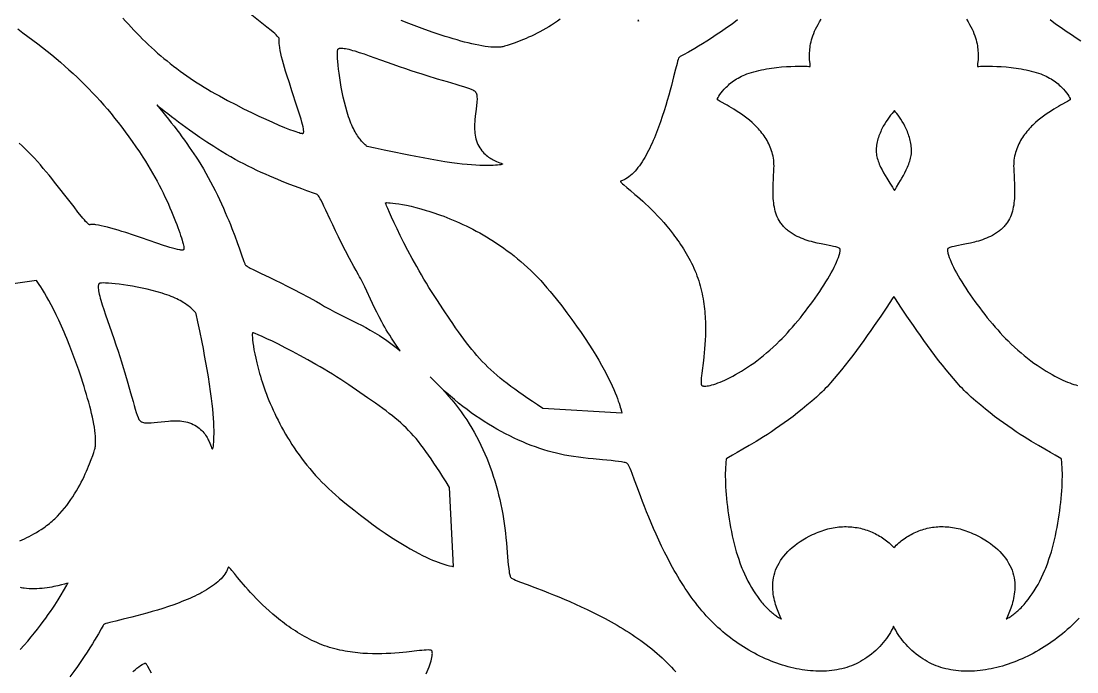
# Model space of a CAD drawing. Extents: x -332 to 348, y -263 to 352.
# Drawn here: x -47.8 to 20.9, y 56 to 98.3 of the extents above; entities that cross this region are included whole.
import ezdxf

# ---------------------------------------------------------------- set-up
doc = ezdxf.new("R2010")
doc.units = 0
doc.layers.add('LAYER_1', color=18, linetype='CONTINUOUS')

msp = doc.modelspace()

# ---------------------------------------------------------------- linework, layer by layer
at = {"layer": 'LAYER_1'}
for points in [[(-41.143, 98.54), (-40.966, 98.339), (-40.788, 98.141), (-40.607, 97.945), (-40.424, 97.751), (-40.239, 97.558), (-40.052, 97.368), (-39.862, 97.18), (-39.671, 96.994), (-39.478, 96.811), (-39.282, 96.629), (-39.085, 96.45), (-38.885, 96.273), (-38.683, 96.098), (-38.479, 95.926), (-38.273, 95.756), (-38.065, 95.589), (-37.855, 95.424), (-37.642, 95.261), (-37.428, 95.101), (-37.211, 94.943), (-36.992, 94.788), (-36.771, 94.636), (-36.548, 94.486), (-36.322, 94.339), (-36.095, 94.195), (-35.865, 94.053), (-35.633, 93.914), (-35.399, 93.778), (-35.133, 93.628), (-34.868, 93.48), (-34.602, 93.334), (-34.337, 93.192), (-33.811, 92.916), (-33.295, 92.653), (-32.792, 92.405), (-32.308, 92.174), (-31.846, 91.96), (-31.411, 91.765), (-31.007, 91.59), (-30.639, 91.437), (-30.311, 91.307), (-30.027, 91.202), (-29.903, 91.159), (-29.792, 91.123), (-29.694, 91.093), (-29.61, 91.071), (-29.541, 91.056), (-29.486, 91.048), (-29.447, 91.047), (-29.433, 91.05), (-29.424, 91.055), (-29.41, 91.069), (-29.4, 91.09), (-29.394, 91.118), (-29.39, 91.152), (-29.39, 91.191), (-29.393, 91.236), (-29.398, 91.287), (-29.406, 91.343), (-29.431, 91.471), (-29.465, 91.618), (-29.507, 91.783), (-29.558, 91.964), (-29.616, 92.16), (-29.681, 92.369), (-29.825, 92.819), (-30.152, 93.81), (-30.321, 94.326), (-30.484, 94.839), (-30.562, 95.091), (-30.636, 95.338), (-30.705, 95.578), (-30.768, 95.809), (-30.826, 96.031), (-30.875, 96.241), (-30.917, 96.438), (-30.95, 96.621), (-30.972, 96.788), (-30.98, 96.865), (-30.985, 96.937), (-30.986, 97.005), (-30.985, 97.068), (-30.981, 97.125), (-30.973, 97.178), (-30.973, 97.193), (-30.978, 97.212), (-30.988, 97.233), (-31.002, 97.257), (-31.021, 97.284), (-31.045, 97.313), (-31.106, 97.378), (-31.183, 97.453), (-31.276, 97.538), (-31.384, 97.631), (-31.506, 97.733), (-31.788, 97.961), (-32.115, 98.22), (-32.873, 98.816)], [(-12.706, 98.482), (-12.893, 98.346), (-13.081, 98.217), (-13.272, 98.093), (-13.463, 97.974), (-13.654, 97.861), (-13.845, 97.754), (-14.034, 97.651), (-14.221, 97.555), (-14.406, 97.463), (-14.587, 97.377), (-14.765, 97.296), (-14.937, 97.22), (-15.104, 97.149), (-15.265, 97.083), (-15.42, 97.023), (-15.705, 96.916), (-15.956, 96.828), (-16.166, 96.76), (-16.329, 96.71), (-16.387, 96.695), (-16.447, 96.682), (-16.511, 96.671), (-16.578, 96.662), (-16.648, 96.656), (-16.721, 96.651), (-16.797, 96.648), (-16.875, 96.648), (-17.041, 96.652), (-17.217, 96.664), (-17.402, 96.683), (-17.598, 96.708), (-17.801, 96.74), (-18.013, 96.779), (-18.233, 96.823), (-18.459, 96.873), (-18.692, 96.928), (-18.93, 96.989), (-19.174, 97.054), (-19.422, 97.123), (-19.675, 97.196), (-19.931, 97.274), (-20.189, 97.354), (-20.45, 97.438), (-20.713, 97.525), (-20.976, 97.615), (-21.505, 97.801), (-22.031, 97.993), (-22.549, 98.19), (-23.056, 98.389)], [(-1.181, 98.428), (-1.544, 98.16), (-1.897, 97.908), (-2.239, 97.671), (-2.567, 97.449), (-2.881, 97.243), (-3.179, 97.052), (-3.46, 96.877), (-3.722, 96.718), (-3.964, 96.574), (-4.38, 96.333), (-4.698, 96.154), (-4.906, 96.037), (-4.964, 96.002), (-4.991, 95.983), (-5.002, 95.967), (-5.014, 95.94), (-5.043, 95.86), (-5.078, 95.745), (-5.118, 95.598), (-5.217, 95.214), (-5.34, 94.729), (-5.487, 94.16), (-5.569, 93.851), (-5.658, 93.529), (-5.753, 93.195), (-5.854, 92.853), (-5.962, 92.504), (-6.075, 92.152), (-6.195, 91.798), (-6.322, 91.445), (-6.454, 91.095), (-6.523, 90.922), (-6.594, 90.751), (-6.666, 90.582), (-6.739, 90.415), (-6.815, 90.25), (-6.892, 90.089), (-6.97, 89.931), (-7.05, 89.777), (-7.132, 89.626), (-7.216, 89.479), (-7.301, 89.337), (-7.388, 89.2), (-7.476, 89.067), (-7.566, 88.94), (-7.658, 88.818), (-7.752, 88.703), (-7.847, 88.593), (-7.944, 88.491), (-8.043, 88.394), (-8.143, 88.306), (-8.245, 88.224), (-8.349, 88.15), (-8.454, 88.084), (-8.508, 88.055), (-8.561, 88.027), (-8.616, 88.001), (-8.67, 87.978), (-8.725, 87.957), (-8.781, 87.938), (-8.79, 87.933), (-8.794, 87.925), (-8.794, 87.915), (-8.788, 87.901), (-8.778, 87.885), (-8.763, 87.867), (-8.721, 87.822), (-8.661, 87.766), (-8.586, 87.699), (-8.391, 87.535), (-8.144, 87.328), (-7.852, 87.081), (-7.692, 86.942), (-7.523, 86.793), (-7.347, 86.633), (-7.163, 86.464), (-6.975, 86.285), (-6.781, 86.096), (-6.584, 85.897), (-6.384, 85.689), (-6.182, 85.47), (-5.979, 85.242), (-5.776, 85.005), (-5.574, 84.758), (-5.374, 84.501), (-5.275, 84.37), (-5.176, 84.236), (-5.079, 84.099), (-4.982, 83.96), (-4.887, 83.819), (-4.793, 83.676), (-4.7, 83.53), (-4.609, 83.382), (-4.52, 83.232), (-4.432, 83.079), (-4.346, 82.925), (-4.262, 82.768), (-4.18, 82.608), (-4.1, 82.447), (-4.024, 82.283), (-3.952, 82.119), (-3.885, 81.955), (-3.821, 81.789), (-3.762, 81.623), (-3.707, 81.457), (-3.655, 81.29), (-3.608, 81.123), (-3.564, 80.955), (-3.524, 80.788), (-3.487, 80.621), (-3.453, 80.454), (-3.423, 80.287), (-3.395, 80.121), (-3.371, 79.955), (-3.35, 79.79), (-3.331, 79.626), (-3.315, 79.462), (-3.301, 79.299), (-3.29, 79.138), (-3.281, 78.977), (-3.275, 78.818), (-3.268, 78.503), (-3.268, 78.195), (-3.275, 77.894), (-3.288, 77.6), (-3.305, 77.316), (-3.326, 77.041), (-3.351, 76.776), (-3.377, 76.523), (-3.404, 76.282), (-3.507, 75.455), (-3.527, 75.287), (-3.542, 75.137), (-3.553, 75.004), (-3.557, 74.89), (-3.554, 74.796), (-3.55, 74.757), (-3.544, 74.723), (-3.535, 74.694), (-3.524, 74.671), (-3.511, 74.653), (-3.496, 74.641), (-3.475, 74.631), (-3.452, 74.624), (-3.426, 74.617), (-3.397, 74.613), (-3.331, 74.608), (-3.254, 74.61), (-3.168, 74.619), (-3.072, 74.634), (-2.967, 74.656), (-2.853, 74.685), (-2.73, 74.721), (-2.599, 74.764), (-2.461, 74.813), (-2.315, 74.87), (-2.162, 74.933), (-2.003, 75.004), (-1.837, 75.081), (-1.666, 75.166), (-1.489, 75.259), (-1.308, 75.358), (-1.121, 75.465), (-0.93, 75.579), (-0.736, 75.701), (-0.538, 75.83), (-0.336, 75.967), (-0.133, 76.111), (0.074, 76.263), (0.282, 76.423), (0.492, 76.59), (0.703, 76.765), (0.915, 76.949), (1.127, 77.14), (1.339, 77.339), (1.551, 77.546), (1.717, 77.714), (1.884, 77.889), (2.053, 78.071), (2.222, 78.259), (2.392, 78.452), (2.562, 78.65), (2.731, 78.853), (2.9, 79.059), (3.066, 79.268), (3.231, 79.479), (3.394, 79.692), (3.554, 79.906), (3.711, 80.121), (3.864, 80.335), (4.014, 80.549), (4.158, 80.762), (4.298, 80.972), (4.432, 81.18), (4.56, 81.385), (4.682, 81.586), (4.798, 81.782), (4.906, 81.974), (5.006, 82.159), (5.099, 82.339), (5.183, 82.511), (5.257, 82.676), (5.323, 82.833), (5.378, 82.982), (5.424, 83.12), (5.458, 83.249), (5.471, 83.31), (5.481, 83.368), (5.489, 83.423), (5.493, 83.475), (5.493, 83.49), (5.49, 83.505), (5.484, 83.519), (5.477, 83.532), (5.466, 83.545), (5.454, 83.558), (5.422, 83.581), (5.381, 83.603), (5.332, 83.624), (5.275, 83.644), (5.211, 83.663), (5.061, 83.699), (4.886, 83.734), (4.473, 83.811), (4.241, 83.857), (3.996, 83.909), (3.742, 83.971), (3.612, 84.006), (3.481, 84.044), (3.35, 84.085), (3.218, 84.13), (3.086, 84.178), (2.954, 84.23), (2.824, 84.287), (2.694, 84.348), (2.566, 84.413), (2.441, 84.484), (2.37, 84.526), (2.302, 84.569), (2.237, 84.614), (2.173, 84.658), (2.113, 84.704), (2.054, 84.751), (1.998, 84.798), (1.944, 84.847), (1.892, 84.896), (1.842, 84.946), (1.795, 84.996), (1.749, 85.048), (1.706, 85.1), (1.664, 85.154), (1.625, 85.208), (1.587, 85.262), (1.517, 85.374), (1.454, 85.49), (1.398, 85.608), (1.349, 85.729), (1.305, 85.854), (1.267, 85.982), (1.235, 86.113), (1.207, 86.246), (1.184, 86.383), (1.166, 86.523), (1.152, 86.666), (1.141, 86.812), (1.134, 86.961), (1.13, 87.113), (1.129, 87.268), (1.13, 87.425), (1.137, 87.749), (1.151, 88.085), (1.183, 88.789), (1.187, 88.923), (1.184, 89.056), (1.176, 89.186), (1.164, 89.314), (1.146, 89.44), (1.123, 89.564), (1.096, 89.685), (1.064, 89.805), (1.029, 89.922), (0.989, 90.037), (0.945, 90.15), (0.897, 90.261), (0.846, 90.369), (0.791, 90.476), (0.733, 90.58), (0.672, 90.682), (0.609, 90.783), (0.542, 90.881), (0.473, 90.977), (0.401, 91.071), (0.328, 91.162), (0.252, 91.252), (0.174, 91.34), (0.095, 91.425), (0.014, 91.509), (-0.068, 91.591), (-0.151, 91.67), (-0.236, 91.748), (-0.407, 91.896), (-0.58, 92.037), (-0.753, 92.17), (-0.926, 92.295), (-1.097, 92.412), (-1.264, 92.522), (-1.426, 92.623), (-1.582, 92.717), (-1.731, 92.803), (-1.87, 92.882), (-2.311, 93.121), (-2.385, 93.162), (-2.441, 93.197), (-2.479, 93.223), (-2.491, 93.234), (-2.497, 93.243), (-2.499, 93.254), (-2.496, 93.27), (-2.49, 93.291), (-2.479, 93.318), (-2.447, 93.385), (-2.398, 93.469), (-2.334, 93.568), (-2.254, 93.678), (-2.158, 93.799), (-2.046, 93.926), (-1.984, 93.991), (-1.919, 94.058), (-1.849, 94.125), (-1.775, 94.192), (-1.698, 94.259), (-1.616, 94.326), (-1.531, 94.392), (-1.441, 94.458), (-1.348, 94.522), (-1.251, 94.584), (-1.149, 94.645), (-1.044, 94.703), (-0.935, 94.759), (-0.822, 94.813), (-0.705, 94.863), (-0.584, 94.91), (-0.433, 94.962), (-0.279, 95.011), (-0.121, 95.057), (0.039, 95.099), (0.202, 95.138), (0.366, 95.174), (0.532, 95.207), (0.698, 95.237), (0.864, 95.265), (1.03, 95.29), (1.195, 95.312), (1.358, 95.332), (1.679, 95.365), (1.987, 95.389), (2.279, 95.407), (2.55, 95.417), (2.797, 95.422), (3.014, 95.422), (3.198, 95.419), (3.345, 95.412), (3.45, 95.404), (3.485, 95.399), (3.508, 95.394), (3.521, 95.394), (3.529, 95.401), (3.534, 95.415), (3.537, 95.437), (3.535, 95.501), (3.526, 95.593), (3.514, 95.709), (3.503, 95.85), (3.495, 96.014), (3.494, 96.104), (3.495, 96.199), (3.498, 96.299), (3.504, 96.404), (3.514, 96.514), (3.528, 96.628), (3.545, 96.747), (3.568, 96.87), (3.595, 96.996), (3.629, 97.127), (3.668, 97.262), (3.713, 97.4), (3.765, 97.541), (3.825, 97.686), (3.891, 97.833), (3.966, 97.984), (4.05, 98.137), (4.142, 98.293), (4.255, 98.469)], [(-7.611, 98.365), (-7.638, 98.348), (-7.648, 98.339), (-7.615, 98.442)], [(13.695, 98.469), (13.808, 98.293), (13.9, 98.137), (13.983, 97.984), (14.058, 97.833), (14.125, 97.686), (14.185, 97.541), (14.237, 97.4), (14.282, 97.262), (14.321, 97.127), (14.354, 96.996), (14.382, 96.87), (14.405, 96.747), (14.422, 96.628), (14.436, 96.514), (14.446, 96.404), (14.452, 96.299), (14.455, 96.199), (14.456, 96.104), (14.455, 96.014), (14.447, 95.85), (14.436, 95.709), (14.424, 95.593), (14.415, 95.501), (14.413, 95.437), (14.416, 95.415), (14.421, 95.401), (14.429, 95.394), (14.442, 95.394), (14.465, 95.399), (14.5, 95.404), (14.605, 95.412), (14.752, 95.419), (14.936, 95.422), (15.153, 95.422), (15.399, 95.417), (15.671, 95.407), (15.963, 95.389), (16.271, 95.365), (16.592, 95.332), (16.755, 95.312), (16.92, 95.29), (17.086, 95.265), (17.252, 95.237), (17.418, 95.207), (17.584, 95.174), (17.748, 95.138), (17.911, 95.099), (18.071, 95.057), (18.229, 95.011), (18.383, 94.962), (18.534, 94.91), (18.655, 94.863), (18.772, 94.813), (18.885, 94.759), (18.994, 94.703), (19.099, 94.645), (19.2, 94.584), (19.298, 94.522), (19.391, 94.458), (19.481, 94.392), (19.566, 94.326), (19.648, 94.259), (19.725, 94.192), (19.799, 94.125), (19.868, 94.058), (19.934, 93.991), (19.996, 93.926), (20.108, 93.799), (20.204, 93.678), (20.284, 93.568), (20.348, 93.469), (20.396, 93.385), (20.429, 93.318), (20.439, 93.291), (20.446, 93.27), (20.448, 93.254), (20.447, 93.243), (20.44, 93.234), (20.429, 93.223), (20.391, 93.197), (20.334, 93.162), (20.26, 93.121), (19.82, 92.882), (19.681, 92.803), (19.532, 92.717), (19.376, 92.623), (19.214, 92.522), (19.047, 92.412), (18.876, 92.295), (18.703, 92.17), (18.529, 92.037), (18.356, 91.896), (18.185, 91.748), (18.101, 91.67), (18.018, 91.591), (17.935, 91.509), (17.855, 91.425), (17.775, 91.34), (17.698, 91.252), (17.622, 91.162), (17.548, 91.071), (17.477, 90.977), (17.408, 90.881), (17.341, 90.783), (17.277, 90.682), (17.216, 90.58), (17.159, 90.476), (17.104, 90.369), (17.053, 90.261), (17.005, 90.15), (16.961, 90.037), (16.921, 89.922), (16.885, 89.805), (16.854, 89.685), (16.827, 89.564), (16.804, 89.44), (16.786, 89.314), (16.773, 89.186), (16.766, 89.056), (16.763, 88.923), (16.766, 88.789), (16.799, 88.085), (16.812, 87.749), (16.82, 87.425), (16.821, 87.268), (16.82, 87.113), (16.816, 86.961), (16.809, 86.812), (16.798, 86.666), (16.784, 86.523), (16.765, 86.383), (16.743, 86.246), (16.715, 86.113), (16.683, 85.982), (16.645, 85.854), (16.601, 85.729), (16.552, 85.608), (16.496, 85.49), (16.433, 85.374), (16.363, 85.262), (16.325, 85.208), (16.286, 85.154), (16.244, 85.1), (16.2, 85.048), (16.155, 84.996), (16.107, 84.946), (16.058, 84.896), (16.006, 84.847), (15.952, 84.798), (15.896, 84.751), (15.837, 84.704), (15.776, 84.658), (15.713, 84.614), (15.648, 84.569), (15.58, 84.526), (15.509, 84.484), (15.383, 84.413), (15.256, 84.348), (15.126, 84.287), (14.995, 84.23), (14.864, 84.178), (14.732, 84.13), (14.6, 84.085), (14.469, 84.044), (14.338, 84.006), (14.208, 83.971), (13.954, 83.909), (13.709, 83.857), (13.477, 83.811), (13.064, 83.734), (12.889, 83.699), (12.739, 83.663), (12.674, 83.644), (12.618, 83.624), (12.569, 83.603), (12.528, 83.581), (12.496, 83.558), (12.484, 83.545), (12.473, 83.532), (12.465, 83.519), (12.46, 83.505), (12.457, 83.49), (12.457, 83.475), (12.461, 83.423), (12.468, 83.368), (12.479, 83.31), (12.492, 83.249), (12.526, 83.12), (12.571, 82.982), (12.627, 82.833), (12.692, 82.676), (12.767, 82.511), (12.851, 82.339), (12.944, 82.159), (13.044, 81.974), (13.152, 81.782), (13.267, 81.586), (13.39, 81.385), (13.518, 81.18), (13.652, 80.972), (13.792, 80.762), (13.936, 80.549), (14.086, 80.335), (14.239, 80.121), (14.396, 79.906), (14.556, 79.692), (14.718, 79.479), (14.883, 79.268), (15.05, 79.059), (15.219, 78.853), (15.388, 78.65), (15.558, 78.452), (15.727, 78.259), (15.897, 78.071), (16.066, 77.889), (16.233, 77.714), (16.399, 77.546), (16.61, 77.339), (16.823, 77.14), (17.035, 76.949), (17.247, 76.765), (17.458, 76.59), (17.668, 76.423), (17.876, 76.263), (18.082, 76.111), (18.286, 75.967), (18.487, 75.83), (18.686, 75.701), (18.88, 75.579), (19.071, 75.465), (19.257, 75.358), (19.439, 75.259), (19.616, 75.166), (19.787, 75.081), (19.953, 75.004), (20.112, 74.933), (20.265, 74.87), (20.411, 74.813), (20.549, 74.764), (20.68, 74.721), (20.802, 74.685), (20.917, 74.656)], [(21.129, 97.052), (20.831, 97.243), (20.517, 97.449), (20.188, 97.671), (19.847, 97.908), (19.494, 98.16), (19.13, 98.428)], [(-47.98, 97.837), (-47.642, 97.592), (-47.313, 97.348), (-46.991, 97.106), (-46.676, 96.865), (-46.368, 96.625), (-46.067, 96.386), (-45.772, 96.147), (-45.484, 95.908), (-45.201, 95.668), (-44.923, 95.428), (-44.651, 95.186), (-44.384, 94.943), (-44.121, 94.697), (-43.862, 94.449), (-43.608, 94.198), (-43.357, 93.944), (-43.11, 93.687), (-42.866, 93.425), (-42.624, 93.159), (-42.385, 92.889), (-42.149, 92.613), (-41.914, 92.332), (-41.681, 92.045), (-41.45, 91.752), (-41.219, 91.452), (-40.99, 91.146), (-40.761, 90.832), (-40.532, 90.51), (-40.303, 90.18), (-40.073, 89.842), (-39.843, 89.494), (-39.678, 89.238), (-39.518, 88.98), (-39.362, 88.72), (-39.211, 88.461), (-39.066, 88.201), (-38.925, 87.942), (-38.789, 87.684), (-38.658, 87.429), (-38.532, 87.176), (-38.411, 86.926), (-38.296, 86.68), (-38.185, 86.439), (-38.081, 86.202), (-37.981, 85.972), (-37.887, 85.747), (-37.799, 85.53), (-37.716, 85.319), (-37.639, 85.118), (-37.567, 84.924), (-37.502, 84.741), (-37.442, 84.567), (-37.388, 84.404), (-37.34, 84.252), (-37.297, 84.111), (-37.261, 83.984), (-37.232, 83.869), (-37.208, 83.768), (-37.19, 83.681), (-37.179, 83.609), (-37.175, 83.553), (-37.176, 83.513), (-37.179, 83.499), (-37.184, 83.49), (-37.199, 83.476), (-37.22, 83.467), (-37.248, 83.461), (-37.281, 83.458), (-37.321, 83.458), (-37.366, 83.461), (-37.417, 83.467), (-37.473, 83.476), (-37.601, 83.501), (-37.748, 83.537), (-37.912, 83.582), (-38.093, 83.634), (-38.287, 83.694), (-38.495, 83.761), (-38.944, 83.91), (-39.932, 84.248), (-40.446, 84.422), (-40.958, 84.592), (-41.208, 84.672), (-41.454, 84.749), (-41.693, 84.82), (-41.924, 84.886), (-42.145, 84.946), (-42.355, 84.998), (-42.551, 85.042), (-42.734, 85.076), (-42.901, 85.101), (-42.977, 85.109), (-43.05, 85.115), (-43.117, 85.117), (-43.18, 85.117), (-43.238, 85.113), (-43.29, 85.106), (-43.306, 85.106), (-43.325, 85.111), (-43.346, 85.121), (-43.369, 85.136), (-43.396, 85.155), (-43.424, 85.179), (-43.489, 85.241), (-43.564, 85.319), (-43.647, 85.413), (-43.739, 85.521), (-43.84, 85.645), (-44.065, 85.929), (-44.32, 86.259), (-44.908, 87.024), (-45.235, 87.445), (-45.58, 87.882), (-45.759, 88.104), (-45.942, 88.326), (-46.128, 88.55), (-46.316, 88.772), (-46.508, 88.993), (-46.701, 89.211), (-46.897, 89.426), (-47.094, 89.636), (-47.292, 89.841), (-47.491, 90.04), (-47.69, 90.232), (-47.89, 90.415)], [(-47.832, 64.552), (-47.687, 64.616), (-47.54, 64.685), (-47.39, 64.758), (-47.237, 64.836), (-47.082, 64.918), (-46.926, 65.004), (-46.768, 65.095), (-46.61, 65.191), (-46.45, 65.292), (-46.29, 65.398), (-46.195, 65.464), (-46.1, 65.533), (-46.008, 65.603), (-45.917, 65.676), (-45.827, 65.75), (-45.739, 65.827), (-45.652, 65.905), (-45.567, 65.984), (-45.483, 66.066), (-45.401, 66.148), (-45.24, 66.318), (-45.086, 66.493), (-44.937, 66.672), (-44.794, 66.854), (-44.657, 67.039), (-44.525, 67.227), (-44.399, 67.416), (-44.278, 67.606), (-44.163, 67.796), (-44.054, 67.985), (-43.95, 68.173), (-43.851, 68.359), (-43.757, 68.543), (-43.669, 68.723), (-43.586, 68.9), (-43.508, 69.071), (-43.436, 69.238), (-43.368, 69.398), (-43.306, 69.552), (-43.196, 69.836), (-43.106, 70.086), (-43.035, 70.295), (-42.983, 70.458), (-42.967, 70.515), (-42.953, 70.575), (-42.942, 70.639), (-42.932, 70.706), (-42.925, 70.776), (-42.92, 70.848), (-42.916, 70.924), (-42.915, 71.003), (-42.917, 71.168), (-42.927, 71.345), (-42.944, 71.531), (-42.967, 71.726), (-42.997, 71.93), (-43.034, 72.142), (-43.076, 72.362), (-43.123, 72.589), (-43.176, 72.823), (-43.233, 73.062), (-43.296, 73.306), (-43.362, 73.555), (-43.433, 73.808), (-43.507, 74.065), (-43.585, 74.325), (-43.667, 74.586), (-43.751, 74.85), (-43.837, 75.115), (-44.017, 75.645), (-44.204, 76.173), (-44.395, 76.694), (-44.588, 77.203), (-44.782, 77.695), (-44.867, 77.906), (-44.953, 78.112), (-45.039, 78.313), (-45.126, 78.51), (-45.213, 78.701), (-45.3, 78.887), (-45.472, 79.244), (-45.641, 79.579), (-45.805, 79.891), (-45.962, 80.178), (-46.11, 80.439), (-46.247, 80.674), (-46.372, 80.882), (-46.483, 81.06), (-46.577, 81.209), (-46.711, 81.411), (-46.759, 81.481), (-49.687, 81.071)], [(21.019, 59.513), (20.871, 59.358), (20.72, 59.207), (20.566, 59.058), (20.41, 58.913), (20.252, 58.771), (20.092, 58.632), (19.93, 58.496), (19.765, 58.364), (19.599, 58.235), (19.431, 58.109), (19.262, 57.987), (19.091, 57.868), (18.918, 57.752), (18.744, 57.64), (18.569, 57.532), (18.393, 57.427), (18.215, 57.326), (18.037, 57.228), (17.857, 57.134), (17.677, 57.044), (17.496, 56.957), (17.314, 56.875), (17.132, 56.796), (16.949, 56.721), (16.766, 56.649), (16.583, 56.582), (16.4, 56.519), (16.216, 56.459), (16.033, 56.404), (15.849, 56.352), (15.666, 56.305), (15.483, 56.262), (15.301, 56.223), (15.119, 56.188), (14.938, 56.157), (14.757, 56.131), (14.577, 56.109), (14.398, 56.091), (14.22, 56.077), (14.043, 56.068), (13.867, 56.064), (13.692, 56.064), (13.519, 56.068), (13.347, 56.077), (13.177, 56.09), (13.008, 56.108), (12.841, 56.131), (12.676, 56.158), (12.512, 56.19), (12.351, 56.227), (12.192, 56.268), (12.034, 56.314), (11.88, 56.365), (11.727, 56.421), (11.577, 56.482), (11.43, 56.548), (11.285, 56.619), (11.143, 56.695), (11.003, 56.775), (10.867, 56.861), (10.734, 56.952), (10.577, 57.067), (10.427, 57.183), (10.283, 57.302), (10.145, 57.423), (10.013, 57.546), (9.887, 57.671), (9.768, 57.797), (9.654, 57.926), (9.546, 58.055), (9.445, 58.187), (9.349, 58.319), (9.26, 58.453), (9.177, 58.588), (9.1, 58.724), (9.029, 58.861), (8.964, 58.999), (8.899, 58.861), (8.829, 58.724), (8.753, 58.588), (8.671, 58.453), (8.584, 58.319), (8.49, 58.187), (8.391, 58.055), (8.285, 57.926), (8.174, 57.797), (8.056, 57.671), (7.932, 57.546), (7.802, 57.423), (7.665, 57.302), (7.522, 57.183), (7.372, 57.067), (7.216, 56.952), (7.083, 56.862), (6.946, 56.776), (6.807, 56.695), (6.665, 56.619), (6.52, 56.549), (6.372, 56.483), (6.222, 56.422), (6.069, 56.366), (5.915, 56.315), (5.757, 56.269), (5.598, 56.228), (5.437, 56.191), (5.273, 56.159), (5.108, 56.132), (4.941, 56.109), (4.772, 56.091), (4.602, 56.078), (4.43, 56.069), (4.256, 56.065), (4.082, 56.065), (3.906, 56.07), (3.729, 56.079), (3.551, 56.092), (3.371, 56.11), (3.192, 56.132), (3.011, 56.159), (2.83, 56.189), (2.648, 56.224), (2.465, 56.263), (2.282, 56.306), (2.099, 56.354), (1.916, 56.405), (1.733, 56.46), (1.549, 56.52), (1.366, 56.583), (1.183, 56.65), (1, 56.722), (0.817, 56.797), (0.635, 56.876), (0.453, 56.958), (0.272, 57.045), (0.092, 57.135), (-0.087, 57.229), (-0.266, 57.326), (-0.443, 57.428), (-0.62, 57.532), (-0.795, 57.641), (-0.969, 57.753), (-1.141, 57.868), (-1.312, 57.987), (-1.482, 58.109), (-1.65, 58.235), (-1.816, 58.364), (-1.98, 58.496), (-2.142, 58.632), (-2.302, 58.771), (-2.461, 58.913), (-2.616, 59.058), (-2.77, 59.207), (-2.921, 59.358), (-3.07, 59.513), (-3.216, 59.671), (-3.359, 59.831), (-3.5, 59.995), (-3.644, 60.169), (-3.785, 60.345), (-3.924, 60.524), (-4.061, 60.706), (-4.195, 60.89), (-4.326, 61.076), (-4.456, 61.264), (-4.583, 61.453), (-4.707, 61.644), (-4.829, 61.837), (-4.949, 62.03), (-5.067, 62.225), (-5.182, 62.421), (-5.295, 62.617), (-5.406, 62.814), (-5.514, 63.012), (-5.724, 63.407), (-5.925, 63.801), (-6.118, 64.194), (-6.301, 64.583), (-6.477, 64.968), (-6.643, 65.347), (-6.802, 65.718), (-6.952, 66.08), (-7.095, 66.433), (-7.229, 66.774), (-7.356, 67.102), (-7.475, 67.415), (-7.691, 67.995), (-7.877, 68.501), (-8.035, 68.923), (-8.104, 69.099), (-8.166, 69.25), (-8.222, 69.375), (-8.271, 69.471), (-8.293, 69.509), (-8.314, 69.538), (-8.333, 69.561), (-8.351, 69.575), (-8.387, 69.594), (-8.435, 69.612), (-8.493, 69.63), (-8.561, 69.646), (-8.638, 69.662), (-8.724, 69.678), (-8.92, 69.707), (-9.146, 69.735), (-9.397, 69.762), (-9.959, 69.817), (-10.575, 69.875), (-10.894, 69.908), (-11.214, 69.943), (-11.532, 69.982), (-11.845, 70.025), (-12.147, 70.072), (-12.293, 70.098), (-12.435, 70.125), (-12.699, 70.181), (-12.965, 70.244), (-13.233, 70.312), (-13.503, 70.388), (-13.774, 70.47), (-14.047, 70.559), (-14.321, 70.654), (-14.597, 70.756), (-14.873, 70.864), (-15.151, 70.979), (-15.429, 71.101), (-15.707, 71.23), (-15.987, 71.365), (-16.266, 71.506), (-16.546, 71.655), (-16.825, 71.81), (-17.105, 71.971), (-17.384, 72.14), (-17.662, 72.315), (-17.94, 72.497), (-18.218, 72.685), (-18.494, 72.881), (-18.769, 73.082), (-19.043, 73.291), (-19.316, 73.507), (-19.587, 73.729), (-19.856, 73.958), (-20.124, 74.194), (-20.39, 74.436), (-20.653, 74.685), (-20.914, 74.941), (-21.173, 75.204), (-20.916, 74.96), (-20.667, 74.714), (-20.427, 74.466), (-20.196, 74.217), (-19.972, 73.965), (-19.757, 73.711), (-19.549, 73.456), (-19.349, 73.198), (-19.156, 72.938), (-18.971, 72.676), (-18.793, 72.412), (-18.622, 72.145), (-18.458, 71.876), (-18.301, 71.605), (-18.15, 71.332), (-18.005, 71.056), (-17.867, 70.777), (-17.735, 70.496), (-17.609, 70.213), (-17.489, 69.927), (-17.375, 69.638), (-17.266, 69.346), (-17.162, 69.052), (-17.063, 68.755), (-16.97, 68.455), (-16.881, 68.152), (-16.797, 67.847), (-16.718, 67.538), (-16.643, 67.227), (-16.572, 66.912), (-16.506, 66.594), (-16.443, 66.273), (-16.417, 66.131), (-16.393, 65.984), (-16.349, 65.682), (-16.309, 65.369), (-16.274, 65.05), (-16.242, 64.73), (-16.213, 64.41), (-16.161, 63.794), (-16.113, 63.231), (-16.088, 62.98), (-16.063, 62.754), (-16.035, 62.558), (-16.021, 62.471), (-16.006, 62.394), (-15.99, 62.326), (-15.973, 62.268), (-15.956, 62.22), (-15.937, 62.183), (-15.923, 62.165), (-15.901, 62.146), (-15.871, 62.125), (-15.834, 62.102), (-15.738, 62.052), (-15.614, 61.995), (-15.464, 61.931), (-15.289, 61.861), (-14.868, 61.698), (-14.364, 61.506), (-13.787, 61.284), (-13.475, 61.161), (-13.148, 61.031), (-12.808, 60.893), (-12.458, 60.747), (-12.097, 60.592), (-11.727, 60.43), (-11.35, 60.259), (-10.968, 60.079), (-10.58, 59.891), (-10.19, 59.694), (-9.798, 59.489), (-9.405, 59.275), (-9.209, 59.164), (-9.013, 59.051), (-8.818, 58.936), (-8.623, 58.819), (-8.43, 58.699), (-8.238, 58.577), (-8.046, 58.453), (-7.857, 58.326), (-7.669, 58.197), (-7.482, 58.066), (-7.298, 57.932), (-7.115, 57.796), (-6.935, 57.657), (-6.758, 57.517), (-6.583, 57.373), (-6.411, 57.227), (-6.248, 57.085), (-6.089, 56.94), (-5.933, 56.792), (-5.78, 56.642), (-5.63, 56.489), (-5.483, 56.334), (-5.34, 56.176), (-5.199, 56.017)], [(-21.435, 55.895), (-21.362, 56.053), (-21.297, 56.205), (-21.239, 56.351), (-21.188, 56.488), (-21.144, 56.619), (-21.107, 56.741), (-21.077, 56.855), (-21.053, 56.96), (-21.037, 57.056), (-21.027, 57.142), (-21.024, 57.218), (-21.028, 57.284), (-21.032, 57.313), (-21.038, 57.339), (-21.046, 57.363), (-21.055, 57.384), (-21.067, 57.399), (-21.085, 57.413), (-21.108, 57.424), (-21.136, 57.432), (-21.171, 57.439), (-21.21, 57.444), (-21.304, 57.447), (-21.418, 57.444), (-21.55, 57.436), (-21.701, 57.422), (-21.869, 57.404), (-22.697, 57.31), (-22.938, 57.285), (-23.192, 57.262), (-23.457, 57.24), (-23.732, 57.222), (-24.017, 57.208), (-24.31, 57.199), (-24.611, 57.195), (-24.92, 57.198), (-25.234, 57.208), (-25.393, 57.217), (-25.554, 57.227), (-25.715, 57.24), (-25.878, 57.255), (-26.042, 57.273), (-26.206, 57.294), (-26.371, 57.317), (-26.536, 57.343), (-26.702, 57.372), (-26.869, 57.404), (-27.035, 57.44), (-27.202, 57.479), (-27.369, 57.521), (-27.536, 57.567), (-27.702, 57.616), (-27.868, 57.669), (-28.034, 57.726), (-28.2, 57.787), (-28.364, 57.852), (-28.528, 57.922), (-28.692, 57.995), (-28.854, 58.073), (-29.015, 58.155), (-29.173, 58.239), (-29.329, 58.324), (-29.483, 58.412), (-29.635, 58.501), (-29.784, 58.593), (-29.931, 58.685), (-30.076, 58.78), (-30.218, 58.875), (-30.358, 58.972), (-30.496, 59.07), (-30.631, 59.169), (-30.764, 59.269), (-30.895, 59.37), (-31.149, 59.573), (-31.394, 59.778), (-31.629, 59.983), (-31.855, 60.189), (-32.071, 60.393), (-32.278, 60.595), (-32.474, 60.795), (-32.661, 60.99), (-32.838, 61.181), (-33.005, 61.365), (-33.163, 61.544), (-33.31, 61.714), (-33.447, 61.876), (-33.691, 62.171), (-33.895, 62.42), (-34.057, 62.616), (-34.123, 62.692), (-34.178, 62.752), (-34.223, 62.796), (-34.242, 62.81), (-34.257, 62.821), (-34.271, 62.826), (-34.281, 62.827), (-34.289, 62.823), (-34.294, 62.814), (-34.314, 62.759), (-34.335, 62.704), (-34.359, 62.649), (-34.385, 62.595), (-34.414, 62.542), (-34.444, 62.489), (-34.511, 62.384), (-34.586, 62.281), (-34.669, 62.18), (-34.759, 62.081), (-34.856, 61.983), (-34.96, 61.887), (-35.07, 61.793), (-35.187, 61.701), (-35.309, 61.61), (-35.437, 61.522), (-35.571, 61.435), (-35.709, 61.349), (-35.852, 61.266), (-36, 61.184), (-36.151, 61.104), (-36.307, 61.025), (-36.466, 60.948), (-36.628, 60.873), (-36.793, 60.8), (-36.961, 60.728), (-37.131, 60.657), (-37.303, 60.589), (-37.476, 60.522), (-37.827, 60.393), (-38.182, 60.271), (-38.537, 60.154), (-38.891, 60.045), (-39.241, 59.941), (-39.584, 59.844), (-39.919, 59.753), (-40.242, 59.667), (-40.552, 59.588), (-41.122, 59.448), (-41.608, 59.33), (-41.993, 59.236), (-42.141, 59.197), (-42.257, 59.163), (-42.337, 59.135), (-42.363, 59.123), (-42.38, 59.112), (-42.399, 59.086), (-42.435, 59.028), (-42.554, 58.821), (-42.736, 58.506), (-42.982, 58.092), (-43.129, 57.852), (-43.291, 57.591), (-43.469, 57.313), (-43.663, 57.016), (-43.872, 56.705), (-44.098, 56.378), (-44.338, 56.039), (-44.595, 55.689)], [(-47.817, 57.479), (-47.569, 57.757), (-47.332, 58.028), (-47.107, 58.294), (-46.893, 58.554), (-46.691, 58.807), (-46.499, 59.054), (-46.319, 59.292), (-46.149, 59.523), (-45.99, 59.745), (-45.841, 59.958), (-45.702, 60.162), (-45.573, 60.356), (-45.454, 60.54), (-45.344, 60.713), (-45.153, 61.025), (-44.998, 61.29), (-44.789, 61.66), (-44.733, 61.758), (-44.716, 61.784), (-44.707, 61.794), (-44.81, 61.763), (-44.949, 61.723), (-45.136, 61.674), (-45.365, 61.62), (-45.629, 61.565), (-45.772, 61.538), (-45.921, 61.513), (-46.076, 61.49), (-46.235, 61.469), (-46.397, 61.452), (-46.563, 61.438), (-46.731, 61.428), (-46.899, 61.423), (-47.068, 61.424), (-47.236, 61.43), (-47.403, 61.443), (-47.568, 61.462), (-47.649, 61.475), (-47.729, 61.489), (-47.809, 61.506)], [(-40.489, 56.019), (-40.421, 56.084), (-40.355, 56.145), (-40.227, 56.255), (-40.106, 56.35), (-39.994, 56.429), (-39.895, 56.492), (-39.81, 56.54), (-39.743, 56.572), (-39.716, 56.582), (-39.694, 56.588), (-39.678, 56.59), (-39.668, 56.589), (-39.659, 56.582), (-39.648, 56.57), (-39.622, 56.532), (-39.588, 56.475), (-39.548, 56.401), (-39.313, 55.958)]]:
    msp.add_lwpolyline(points, dxfattribs=at)
for points in [[(-27.178, 96.479), (-27.172, 96.498), (-27.164, 96.515), (-27.153, 96.53), (-27.139, 96.543), (-27.122, 96.555), (-27.103, 96.565), (-27.081, 96.573), (-27.056, 96.58), (-26.998, 96.588), (-26.931, 96.59), (-26.854, 96.585), (-26.767, 96.575), (-26.672, 96.559), (-26.568, 96.539), (-26.455, 96.513), (-26.335, 96.482), (-26.207, 96.447), (-26.071, 96.407), (-25.78, 96.316), (-25.463, 96.211), (-25.123, 96.094), (-24.388, 95.833), (-23.596, 95.549), (-23.185, 95.403), (-22.768, 95.258), (-22.419, 95.14), (-22.069, 95.025), (-21.719, 94.914), (-21.374, 94.807), (-20.702, 94.604), (-20.072, 94.417), (-19.502, 94.246), (-19.246, 94.168), (-19.011, 94.094), (-18.802, 94.024), (-18.619, 93.959), (-18.466, 93.899), (-18.401, 93.871), (-18.344, 93.844), (-18.318, 93.83), (-18.293, 93.813), (-18.271, 93.795), (-18.25, 93.775), (-18.231, 93.753), (-18.214, 93.729), (-18.199, 93.704), (-18.185, 93.677), (-18.161, 93.619), (-18.144, 93.554), (-18.131, 93.483), (-18.124, 93.407), (-18.12, 93.325), (-18.121, 93.239), (-18.125, 93.147), (-18.131, 93.052), (-18.152, 92.849), (-18.179, 92.632), (-18.238, 92.166), (-18.263, 91.922), (-18.273, 91.798), (-18.28, 91.674), (-18.284, 91.549), (-18.285, 91.423), (-18.282, 91.298), (-18.274, 91.174), (-18.262, 91.05), (-18.245, 90.927), (-18.222, 90.806), (-18.193, 90.686), (-18.154, 90.555), (-18.108, 90.432), (-18.058, 90.316), (-18.002, 90.207), (-17.943, 90.105), (-17.879, 90.009), (-17.812, 89.92), (-17.742, 89.837), (-17.67, 89.76), (-17.596, 89.688), (-17.521, 89.622), (-17.444, 89.561), (-17.368, 89.504), (-17.291, 89.453), (-17.215, 89.406), (-17.14, 89.363), (-17.066, 89.323), (-16.995, 89.288), (-16.86, 89.227), (-16.74, 89.178), (-16.637, 89.138), (-16.556, 89.106), (-16.501, 89.08), (-16.484, 89.069), (-16.475, 89.058), (-16.474, 89.053), (-16.475, 89.048), (-16.484, 89.038), (-16.498, 89.03), (-16.519, 89.022), (-16.581, 89.007), (-16.668, 88.993), (-16.781, 88.98), (-16.917, 88.97), (-17.077, 88.962), (-17.259, 88.957), (-17.463, 88.956), (-17.686, 88.959), (-17.93, 88.967), (-18.192, 88.98), (-18.473, 88.999), (-18.77, 89.023), (-19.084, 89.054), (-19.413, 89.092), (-19.757, 89.138), (-20.215, 89.206), (-20.683, 89.282), (-21.157, 89.363), (-21.631, 89.448), (-22.098, 89.536), (-22.554, 89.624), (-22.993, 89.712), (-23.41, 89.797), (-24.153, 89.954), (-24.738, 90.082), (-25.26, 90.2), (-25.296, 90.225), (-25.338, 90.258), (-25.394, 90.306), (-25.463, 90.37), (-25.542, 90.451), (-25.631, 90.55), (-25.727, 90.668), (-25.777, 90.735), (-25.829, 90.807), (-25.881, 90.884), (-25.935, 90.967), (-25.989, 91.055), (-26.043, 91.149), (-26.098, 91.248), (-26.153, 91.354), (-26.207, 91.466), (-26.261, 91.584), (-26.315, 91.708), (-26.368, 91.839), (-26.42, 91.977), (-26.47, 92.121), (-26.52, 92.272), (-26.567, 92.43), (-26.657, 92.755), (-26.74, 93.083), (-26.815, 93.411), (-26.884, 93.735), (-26.945, 94.055), (-27, 94.366), (-27.048, 94.668), (-27.089, 94.956), (-27.123, 95.228), (-27.15, 95.482), (-27.171, 95.715), (-27.185, 95.925), (-27.193, 96.109), (-27.194, 96.264), (-27.189, 96.388), (-27.184, 96.438)], [(-23.116, 76.905), (-23.267, 77.119), (-23.411, 77.326), (-23.547, 77.528), (-23.675, 77.723), (-23.797, 77.913), (-23.912, 78.097), (-24.021, 78.277), (-24.124, 78.451), (-24.222, 78.621), (-24.314, 78.786), (-24.486, 79.106), (-24.642, 79.41), (-24.785, 79.703), (-24.919, 79.986), (-25.045, 80.261), (-25.29, 80.794), (-25.415, 81.057), (-25.544, 81.321), (-25.682, 81.586), (-25.755, 81.721), (-25.831, 81.856), (-25.985, 82.13), (-26.133, 82.397), (-26.413, 82.913), (-26.671, 83.405), (-26.908, 83.87), (-27.125, 84.308), (-27.324, 84.718), (-27.504, 85.099), (-27.668, 85.45), (-27.949, 86.057), (-28.069, 86.312), (-28.175, 86.532), (-28.27, 86.718), (-28.313, 86.798), (-28.354, 86.868), (-28.392, 86.929), (-28.428, 86.981), (-28.462, 87.023), (-28.494, 87.055), (-28.512, 87.065), (-28.552, 87.082), (-28.69, 87.134), (-29.181, 87.311), (-29.52, 87.436), (-29.912, 87.583), (-30.35, 87.752), (-30.827, 87.943), (-31.078, 88.046), (-31.337, 88.155), (-31.601, 88.269), (-31.872, 88.388), (-32.147, 88.512), (-32.426, 88.64), (-32.708, 88.774), (-32.992, 88.912), (-33.277, 89.055), (-33.563, 89.203), (-33.849, 89.356), (-34.133, 89.512), (-34.414, 89.673), (-34.693, 89.839), (-34.968, 90.009), (-35.239, 90.183), (-35.685, 90.478), (-36.136, 90.783), (-36.593, 91.098), (-36.823, 91.26), (-37.054, 91.425), (-37.286, 91.594), (-37.519, 91.767), (-37.753, 91.944), (-37.988, 92.125), (-38.224, 92.311), (-38.461, 92.501), (-38.699, 92.697), (-38.938, 92.898), (-38.743, 92.664), (-38.552, 92.431), (-38.363, 92.199), (-38.178, 91.967), (-37.997, 91.737), (-37.818, 91.507), (-37.644, 91.279), (-37.473, 91.052), (-37.306, 90.826), (-37.143, 90.602), (-36.983, 90.379), (-36.828, 90.158), (-36.677, 89.939), (-36.53, 89.722), (-36.388, 89.508), (-36.249, 89.295), (-36.078, 89.023), (-35.912, 88.746), (-35.749, 88.465), (-35.591, 88.182), (-35.437, 87.896), (-35.288, 87.609), (-35.143, 87.322), (-35.003, 87.035), (-34.868, 86.749), (-34.738, 86.466), (-34.612, 86.185), (-34.491, 85.909), (-34.375, 85.637), (-34.264, 85.371), (-34.158, 85.111), (-34.058, 84.859), (-33.872, 84.38), (-33.707, 83.94), (-33.565, 83.547), (-33.444, 83.207), (-33.273, 82.714), (-33.222, 82.575), (-33.206, 82.535), (-33.196, 82.516), (-33.164, 82.484), (-33.122, 82.45), (-33.071, 82.413), (-33.01, 82.374), (-32.94, 82.333), (-32.862, 82.289), (-32.677, 82.192), (-32.457, 82.083), (-32.204, 81.961), (-31.599, 81.673), (-31.25, 81.505), (-30.871, 81.32), (-30.463, 81.117), (-30.028, 80.895), (-29.565, 80.653), (-29.077, 80.39), (-28.563, 80.104), (-28.298, 79.953), (-28.026, 79.796), (-27.861, 79.7), (-27.699, 79.61), (-27.384, 79.439), (-27.08, 79.281), (-26.783, 79.132), (-26.207, 78.849), (-25.922, 78.708), (-25.638, 78.564), (-25.352, 78.414), (-25.061, 78.253), (-24.914, 78.168), (-24.765, 78.079), (-24.613, 77.987), (-24.46, 77.89), (-24.303, 77.788), (-24.144, 77.68), (-23.982, 77.568), (-23.817, 77.449), (-23.648, 77.323), (-23.475, 77.191), (-23.297, 77.052)], [(9.017, 87.325), (9.075, 87.427), (9.144, 87.544), (9.31, 87.819), (9.402, 87.973), (9.497, 88.137), (9.593, 88.309), (9.687, 88.488), (9.778, 88.671), (9.864, 88.859), (9.903, 88.953), (9.941, 89.048), (9.975, 89.144), (10.007, 89.239), (10.036, 89.334), (10.061, 89.429), (10.083, 89.523), (10.101, 89.617), (10.114, 89.709), (10.123, 89.801), (10.127, 89.891), (10.126, 89.98), (10.12, 90.084), (10.111, 90.188), (10.098, 90.29), (10.082, 90.391), (10.062, 90.492), (10.04, 90.591), (10.016, 90.689), (9.988, 90.786), (9.959, 90.881), (9.927, 90.975), (9.893, 91.068), (9.858, 91.159), (9.821, 91.248), (9.782, 91.336), (9.7, 91.505), (9.615, 91.667), (9.527, 91.82), (9.437, 91.964), (9.348, 92.099), (9.26, 92.222), (9.175, 92.335), (9.093, 92.436), (9.017, 92.524), (8.941, 92.436), (8.857, 92.335), (8.767, 92.222), (8.674, 92.099), (8.578, 91.964), (8.481, 91.82), (8.385, 91.667), (8.292, 91.506), (8.203, 91.336), (8.16, 91.248), (8.119, 91.159), (8.08, 91.068), (8.042, 90.975), (8.007, 90.881), (7.975, 90.786), (7.945, 90.689), (7.917, 90.591), (7.893, 90.492), (7.872, 90.391), (7.854, 90.29), (7.84, 90.188), (7.83, 90.084), (7.823, 89.98), (7.823, 89.891), (7.828, 89.801), (7.838, 89.709), (7.853, 89.617), (7.872, 89.523), (7.896, 89.429), (7.924, 89.334), (7.956, 89.239), (7.991, 89.144), (8.029, 89.048), (8.07, 88.953), (8.113, 88.859), (8.206, 88.671), (8.305, 88.488), (8.407, 88.309), (8.511, 88.137), (8.712, 87.819), (8.887, 87.544), (8.959, 87.427)], [(-13.847, 73.16), (-14.19, 73.386), (-14.516, 73.603), (-14.825, 73.812), (-15.119, 74.015), (-15.399, 74.211), (-15.665, 74.403), (-15.918, 74.59), (-16.16, 74.774), (-16.391, 74.954), (-16.612, 75.134), (-16.823, 75.311), (-17.027, 75.489), (-17.223, 75.667), (-17.413, 75.847), (-17.597, 76.028), (-17.777, 76.213), (-17.952, 76.401), (-18.125, 76.594), (-18.296, 76.793), (-18.466, 76.997), (-18.635, 77.209), (-18.805, 77.428), (-18.977, 77.656), (-19.151, 77.894), (-19.328, 78.141), (-19.51, 78.4), (-19.697, 78.671), (-19.889, 78.954), (-20.296, 79.562), (-20.737, 80.231), (-20.909, 80.495), (-21.079, 80.762), (-21.246, 81.031), (-21.411, 81.302), (-21.573, 81.573), (-21.732, 81.844), (-21.888, 82.115), (-22.04, 82.384), (-22.189, 82.65), (-22.333, 82.914), (-22.61, 83.431), (-22.869, 83.926), (-23.107, 84.396), (-23.323, 84.834), (-23.515, 85.234), (-23.682, 85.591), (-23.821, 85.899), (-23.93, 86.152), (-24.009, 86.344), (-24.036, 86.415), (-24.054, 86.469), (-24.064, 86.506), (-24.065, 86.517), (-24.064, 86.523), (-24.056, 86.529), (-24.039, 86.534), (-24.013, 86.538), (-23.979, 86.54), (-23.885, 86.539), (-23.758, 86.532), (-23.601, 86.517), (-23.415, 86.493), (-23.201, 86.461), (-22.961, 86.419), (-22.697, 86.367), (-22.409, 86.303), (-22.1, 86.229), (-21.771, 86.141), (-21.424, 86.041), (-21.244, 85.986), (-21.06, 85.927), (-20.872, 85.865), (-20.68, 85.799), (-20.485, 85.729), (-20.287, 85.656), (-20.085, 85.578), (-19.881, 85.497), (-19.674, 85.411), (-19.465, 85.322), (-19.253, 85.228), (-19.039, 85.129), (-18.823, 85.026), (-18.606, 84.919), (-18.387, 84.807), (-18.167, 84.691), (-17.945, 84.569), (-17.723, 84.443), (-17.5, 84.312), (-17.276, 84.176), (-17.052, 84.034), (-16.828, 83.888), (-16.604, 83.736), (-16.379, 83.579), (-16.156, 83.416), (-15.933, 83.248), (-15.711, 83.074), (-15.489, 82.895), (-15.269, 82.71), (-15.05, 82.519), (-14.833, 82.322), (-14.618, 82.119), (-14.404, 81.909), (-14.193, 81.694), (-13.983, 81.472), (-13.777, 81.244), (-13.573, 81.01), (-13.372, 80.769), (-13.175, 80.526), (-12.984, 80.287), (-12.618, 79.821), (-12.274, 79.369), (-11.95, 78.932), (-11.646, 78.51), (-11.361, 78.103), (-11.096, 77.71), (-10.848, 77.333), (-10.618, 76.971), (-10.405, 76.623), (-10.208, 76.291), (-10.027, 75.974), (-9.861, 75.672), (-9.709, 75.385), (-9.571, 75.113), (-9.446, 74.857), (-9.333, 74.616), (-9.232, 74.39), (-9.143, 74.179), (-9.064, 73.984), (-8.995, 73.805), (-8.935, 73.64), (-8.884, 73.492), (-8.841, 73.358), (-8.806, 73.241), (-8.777, 73.139), (-8.737, 72.981), (-8.712, 72.855)], [(-42.633, 81.303), (-42.652, 81.298), (-42.669, 81.29), (-42.685, 81.279), (-42.698, 81.265), (-42.71, 81.248), (-42.72, 81.229), (-42.729, 81.207), (-42.735, 81.182), (-42.744, 81.125), (-42.747, 81.057), (-42.743, 80.98), (-42.734, 80.894), (-42.72, 80.798), (-42.7, 80.694), (-42.675, 80.581), (-42.646, 80.46), (-42.612, 80.332), (-42.574, 80.196), (-42.486, 79.903), (-42.384, 79.585), (-42.271, 79.245), (-42.018, 78.507), (-41.742, 77.711), (-41.601, 77.299), (-41.46, 76.88), (-41.346, 76.53), (-41.235, 76.178), (-41.128, 75.828), (-41.025, 75.481), (-40.829, 74.807), (-40.649, 74.175), (-40.485, 73.603), (-40.409, 73.346), (-40.338, 73.111), (-40.27, 72.901), (-40.208, 72.718), (-40.149, 72.564), (-40.122, 72.498), (-40.096, 72.441), (-40.081, 72.415), (-40.065, 72.39), (-40.047, 72.367), (-40.027, 72.347), (-40.005, 72.327), (-39.982, 72.31), (-39.957, 72.294), (-39.93, 72.28), (-39.872, 72.256), (-39.807, 72.238), (-39.736, 72.224), (-39.66, 72.216), (-39.578, 72.212), (-39.492, 72.211), (-39.401, 72.214), (-39.305, 72.22), (-39.102, 72.238), (-38.885, 72.263), (-38.418, 72.317), (-38.174, 72.339), (-38.05, 72.347), (-37.926, 72.353), (-37.801, 72.356), (-37.676, 72.355), (-37.551, 72.351), (-37.426, 72.342), (-37.303, 72.329), (-37.18, 72.31), (-37.059, 72.286), (-36.939, 72.256), (-36.809, 72.215), (-36.686, 72.168), (-36.571, 72.116), (-36.462, 72.059), (-36.361, 71.999), (-36.266, 71.934), (-36.177, 71.866), (-36.095, 71.795), (-36.019, 71.722), (-35.948, 71.648), (-35.882, 71.571), (-35.822, 71.494), (-35.767, 71.417), (-35.716, 71.34), (-35.67, 71.263), (-35.627, 71.188), (-35.589, 71.114), (-35.554, 71.042), (-35.495, 70.907), (-35.447, 70.786), (-35.408, 70.683), (-35.377, 70.601), (-35.352, 70.546), (-35.341, 70.529), (-35.33, 70.52), (-35.325, 70.519), (-35.32, 70.52), (-35.31, 70.528), (-35.302, 70.543), (-35.294, 70.563), (-35.278, 70.625), (-35.262, 70.713), (-35.249, 70.825), (-35.237, 70.961), (-35.227, 71.121), (-35.221, 71.303), (-35.217, 71.506), (-35.218, 71.73), (-35.223, 71.974), (-35.233, 72.236), (-35.249, 72.517), (-35.27, 72.815), (-35.298, 73.129), (-35.332, 73.458), (-35.374, 73.802), (-35.437, 74.261), (-35.508, 74.73), (-35.584, 75.205), (-35.664, 75.679), (-35.746, 76.148), (-35.83, 76.605), (-35.912, 77.045), (-35.993, 77.462), (-36.142, 78.207), (-36.264, 78.794), (-36.376, 79.317), (-36.401, 79.353), (-36.433, 79.395), (-36.481, 79.452), (-36.544, 79.521), (-36.624, 79.601), (-36.722, 79.691), (-36.839, 79.788), (-36.905, 79.839), (-36.977, 79.892), (-37.053, 79.945), (-37.135, 79.999), (-37.223, 80.054), (-37.316, 80.11), (-37.415, 80.166), (-37.52, 80.222), (-37.631, 80.278), (-37.749, 80.333), (-37.872, 80.388), (-38.003, 80.442), (-38.139, 80.496), (-38.283, 80.548), (-38.434, 80.599), (-38.591, 80.648), (-38.915, 80.742), (-39.242, 80.828), (-39.569, 80.907), (-39.893, 80.979), (-40.212, 81.044), (-40.523, 81.102), (-40.823, 81.153), (-41.111, 81.197), (-41.383, 81.234), (-41.636, 81.265), (-41.87, 81.288), (-42.079, 81.304), (-42.263, 81.314), (-42.418, 81.317), (-42.543, 81.314), (-42.592, 81.309)], [(1.17, 59.78), (1.233, 59.732), (1.296, 59.687), (1.358, 59.645), (1.419, 59.606), (1.478, 59.569), (1.536, 59.536), (1.593, 59.505), (1.649, 59.477), (1.662, 59.471), (1.636, 59.526), (1.546, 59.727), (1.456, 59.941), (1.372, 60.164), (1.329, 60.287), (1.29, 60.41), (1.254, 60.536), (1.22, 60.666), (1.19, 60.799), (1.163, 60.936), (1.141, 61.077), (1.124, 61.22), (1.112, 61.367), (1.107, 61.518), (1.108, 61.671), (1.117, 61.826), (1.134, 61.984), (1.159, 62.144), (1.193, 62.304), (1.237, 62.466), (1.291, 62.627), (1.354, 62.787), (1.427, 62.946), (1.511, 63.103), (1.605, 63.258), (1.708, 63.41), (1.821, 63.558), (1.944, 63.703), (2.076, 63.844), (2.218, 63.981), (2.369, 64.115), (2.529, 64.245), (2.699, 64.371), (2.878, 64.494), (3.067, 64.614), (3.266, 64.73), (3.475, 64.843), (3.693, 64.953), (3.816, 65.011), (3.939, 65.065), (4.061, 65.115), (4.184, 65.162), (4.306, 65.206), (4.429, 65.246), (4.551, 65.283), (4.674, 65.317), (4.796, 65.347), (4.919, 65.374), (5.041, 65.397), (5.162, 65.417), (5.284, 65.434), (5.405, 65.448), (5.526, 65.458), (5.646, 65.465), (5.765, 65.468), (5.884, 65.468), (6.003, 65.466), (6.12, 65.46), (6.237, 65.451), (6.353, 65.438), (6.468, 65.423), (6.582, 65.405), (6.695, 65.383), (6.807, 65.359), (6.918, 65.332), (7.027, 65.302), (7.136, 65.27), (7.243, 65.234), (7.348, 65.196), (7.453, 65.155), (7.556, 65.112), (7.657, 65.066), (7.757, 65.018), (7.856, 64.967), (7.953, 64.914), (8.048, 64.858), (8.142, 64.801), (8.234, 64.741), (8.325, 64.679), (8.414, 64.615), (8.501, 64.548), (8.586, 64.48), (8.67, 64.41), (8.751, 64.338), (8.831, 64.264), (8.914, 64.184), (8.983, 64.112), (9.051, 64.183), (9.133, 64.263), (9.213, 64.337), (9.294, 64.409), (9.377, 64.479), (9.462, 64.547), (9.548, 64.614), (9.637, 64.678), (9.727, 64.74), (9.819, 64.8), (9.912, 64.858), (10.007, 64.914), (10.103, 64.967), (10.202, 65.018), (10.301, 65.066), (10.402, 65.112), (10.505, 65.156), (10.609, 65.196), (10.715, 65.235), (10.821, 65.27), (10.929, 65.303), (11.039, 65.333), (11.149, 65.36), (11.261, 65.384), (11.374, 65.406), (11.487, 65.424), (11.602, 65.439), (11.718, 65.451), (11.834, 65.461), (11.952, 65.467), (12.07, 65.469), (12.188, 65.469), (12.308, 65.465), (12.428, 65.458), (12.548, 65.448), (12.669, 65.435), (12.79, 65.418), (12.912, 65.398), (13.033, 65.374), (13.155, 65.347), (13.278, 65.317), (13.4, 65.283), (13.522, 65.246), (13.645, 65.206), (13.767, 65.162), (13.89, 65.115), (14.012, 65.065), (14.134, 65.011), (14.257, 64.953), (14.475, 64.843), (14.684, 64.73), (14.883, 64.614), (15.072, 64.494), (15.251, 64.371), (15.42, 64.245), (15.581, 64.115), (15.732, 63.981), (15.873, 63.844), (16.005, 63.703), (16.128, 63.558), (16.241, 63.409), (16.345, 63.258), (16.438, 63.103), (16.522, 62.946), (16.595, 62.787), (16.658, 62.627), (16.712, 62.466), (16.756, 62.304), (16.79, 62.144), (16.815, 61.984), (16.832, 61.826), (16.841, 61.671), (16.842, 61.518), (16.837, 61.367), (16.825, 61.22), (16.808, 61.077), (16.786, 60.936), (16.759, 60.8), (16.729, 60.666), (16.695, 60.537), (16.658, 60.41), (16.619, 60.288), (16.577, 60.164), (16.493, 59.941), (16.404, 59.727), (16.313, 59.526), (16.287, 59.47), (16.301, 59.477), (16.357, 59.505), (16.413, 59.536), (16.472, 59.569), (16.531, 59.606), (16.592, 59.645), (16.654, 59.687), (16.717, 59.732), (16.78, 59.78), (16.845, 59.831), (16.91, 59.884), (16.975, 59.941), (17.041, 60), (17.108, 60.062), (17.175, 60.127), (17.242, 60.194), (17.309, 60.264), (17.376, 60.337), (17.443, 60.412), (17.51, 60.489), (17.575, 60.567), (17.711, 60.737), (17.842, 60.915), (17.973, 61.101), (18.1, 61.296), (18.225, 61.5), (18.347, 61.712), (18.466, 61.932), (18.58, 62.159), (18.69, 62.394), (18.797, 62.638), (18.846, 62.758), (18.895, 62.88), (18.98, 63.108), (19.061, 63.342), (19.139, 63.583), (19.214, 63.831), (19.285, 64.085), (19.353, 64.344), (19.418, 64.607), (19.478, 64.873), (19.535, 65.143), (19.588, 65.414), (19.638, 65.686), (19.683, 65.958), (19.725, 66.23), (19.763, 66.5), (19.797, 66.769), (19.827, 67.034), (19.854, 67.295), (19.876, 67.552), (19.895, 67.804), (19.909, 68.049), (19.92, 68.288), (19.927, 68.518), (19.93, 68.74), (19.93, 68.951), (19.925, 69.152), (19.918, 69.341), (19.906, 69.517), (19.892, 69.678), (19.875, 69.823), (19.866, 69.881), (19.827, 69.905), (19.724, 69.967), (19.464, 70.117), (19.15, 70.295), (18.786, 70.503), (18.378, 70.74), (17.931, 71.007), (17.692, 71.154), (17.445, 71.309), (17.191, 71.472), (16.929, 71.644), (16.661, 71.825), (16.385, 72.015), (16.104, 72.214), (15.817, 72.423), (15.525, 72.642), (15.228, 72.871), (14.927, 73.11), (14.622, 73.36), (14.314, 73.62), (14.002, 73.892), (13.891, 73.993), (13.778, 74.099), (13.664, 74.21), (13.55, 74.325), (13.435, 74.444), (13.318, 74.568), (13.087, 74.823), (12.851, 75.093), (12.613, 75.376), (12.373, 75.67), (12.131, 75.973), (11.889, 76.284), (11.648, 76.602), (11.407, 76.924), (11.168, 77.249), (10.932, 77.575), (10.7, 77.9), (10.472, 78.223), (10.249, 78.544), (9.825, 79.163), (9.432, 79.746), (9.079, 80.279), (8.975, 80.438), (8.871, 80.279), (8.518, 79.746), (8.125, 79.163), (7.701, 78.544), (7.478, 78.223), (7.25, 77.9), (7.017, 77.575), (6.781, 77.249), (6.543, 76.924), (6.302, 76.602), (6.06, 76.284), (5.819, 75.973), (5.577, 75.67), (5.337, 75.376), (5.099, 75.093), (4.863, 74.823), (4.632, 74.568), (4.515, 74.444), (4.4, 74.325), (4.286, 74.21), (4.172, 74.099), (4.059, 73.993), (3.948, 73.892), (3.636, 73.62), (3.327, 73.36), (3.023, 73.11), (2.722, 72.871), (2.425, 72.642), (2.133, 72.423), (1.846, 72.214), (1.564, 72.015), (1.289, 71.825), (1.021, 71.644), (0.759, 71.472), (0.504, 71.309), (0.258, 71.154), (0.019, 71.007), (-0.428, 70.74), (-0.836, 70.503), (-1.201, 70.295), (-1.514, 70.117), (-1.775, 69.967), (-1.877, 69.905), (-1.916, 69.881), (-1.925, 69.823), (-1.942, 69.678), (-1.957, 69.517), (-1.968, 69.341), (-1.975, 69.152), (-1.98, 68.951), (-1.98, 68.74), (-1.977, 68.518), (-1.97, 68.288), (-1.959, 68.049), (-1.945, 67.804), (-1.926, 67.552), (-1.904, 67.295), (-1.877, 67.034), (-1.847, 66.769), (-1.813, 66.5), (-1.775, 66.23), (-1.734, 65.958), (-1.688, 65.686), (-1.638, 65.414), (-1.585, 65.143), (-1.528, 64.873), (-1.468, 64.607), (-1.403, 64.344), (-1.335, 64.085), (-1.264, 63.831), (-1.189, 63.583), (-1.111, 63.342), (-1.03, 63.108), (-0.944, 62.88), (-0.896, 62.758), (-0.846, 62.638), (-0.74, 62.393), (-0.63, 62.159), (-0.516, 61.932), (-0.397, 61.712), (-0.275, 61.5), (-0.15, 61.296), (-0.023, 61.101), (0.107, 60.915), (0.239, 60.737), (0.375, 60.566), (0.44, 60.489), (0.507, 60.412), (0.574, 60.337), (0.641, 60.264), (0.708, 60.194), (0.775, 60.127), (0.842, 60.062), (0.909, 60), (0.975, 59.941), (1.04, 59.884), (1.105, 59.831)], [(-19.909, 68.016), (-20.129, 68.372), (-20.34, 68.708), (-20.541, 69.024), (-20.733, 69.323), (-20.919, 69.604), (-21.098, 69.87), (-21.271, 70.121), (-21.44, 70.359), (-21.605, 70.583), (-21.767, 70.797), (-21.927, 70.999), (-22.086, 71.192), (-22.245, 71.377), (-22.405, 71.554), (-22.566, 71.725), (-22.73, 71.89), (-22.898, 72.052), (-23.07, 72.21), (-23.248, 72.366), (-23.432, 72.521), (-23.622, 72.676), (-23.822, 72.833), (-24.03, 72.991), (-24.247, 73.152), (-24.476, 73.318), (-24.717, 73.489), (-25.236, 73.851), (-26.457, 74.685), (-26.718, 74.861), (-26.982, 75.035), (-27.249, 75.206), (-27.517, 75.375), (-27.786, 75.541), (-28.055, 75.703), (-28.324, 75.863), (-28.591, 76.018), (-28.856, 76.17), (-29.118, 76.318), (-29.631, 76.6), (-30.124, 76.864), (-30.592, 77.106), (-31.028, 77.326), (-31.426, 77.522), (-31.782, 77.692), (-32.089, 77.833), (-32.341, 77.944), (-32.533, 78.024), (-32.604, 78.052), (-32.658, 78.07), (-32.695, 78.08), (-32.706, 78.082), (-32.712, 78.081), (-32.718, 78.073), (-32.723, 78.056), (-32.727, 78.03), (-32.73, 77.996), (-32.73, 77.902), (-32.724, 77.775), (-32.711, 77.618), (-32.689, 77.431), (-32.659, 77.217), (-32.62, 76.977), (-32.571, 76.712), (-32.511, 76.424), (-32.439, 76.114), (-32.356, 75.784), (-32.259, 75.435), (-32.206, 75.255), (-32.149, 75.07), (-32.089, 74.881), (-32.025, 74.689), (-31.958, 74.493), (-31.886, 74.294), (-31.811, 74.092), (-31.732, 73.887), (-31.649, 73.679), (-31.561, 73.469), (-31.469, 73.256), (-31.373, 73.041), (-31.273, 72.824), (-31.168, 72.606), (-31.058, 72.385), (-30.944, 72.164), (-30.825, 71.941), (-30.702, 71.717), (-30.573, 71.493), (-30.439, 71.268), (-30.3, 71.042), (-30.156, 70.816), (-30.007, 70.59), (-29.852, 70.364), (-29.692, 70.139), (-29.526, 69.914), (-29.355, 69.69), (-29.178, 69.467), (-28.995, 69.245), (-28.807, 69.024), (-28.612, 68.804), (-28.411, 68.587), (-28.204, 68.371), (-27.991, 68.157), (-27.772, 67.945), (-27.546, 67.736), (-27.314, 67.53), (-27.075, 67.326), (-26.599, 66.934), (-26.14, 66.565), (-25.698, 66.22), (-25.273, 65.897), (-24.865, 65.595), (-24.472, 65.314), (-24.097, 65.053), (-23.737, 64.812), (-23.394, 64.588), (-23.066, 64.383), (-22.754, 64.195), (-22.459, 64.023), (-22.178, 63.867), (-21.914, 63.726), (-21.664, 63.598), (-21.43, 63.484), (-21.211, 63.383), (-21.007, 63.294), (-20.818, 63.216), (-20.644, 63.148), (-20.484, 63.09), (-20.339, 63.041), (-20.208, 63), (-20.092, 62.966), (-19.989, 62.939), (-19.901, 62.918), (-19.766, 62.892), (-19.686, 62.88), (-19.66, 62.877)]]:
    msp.add_lwpolyline(points, close=True, dxfattribs=at)

doc.saveas('drawing.dxf')
